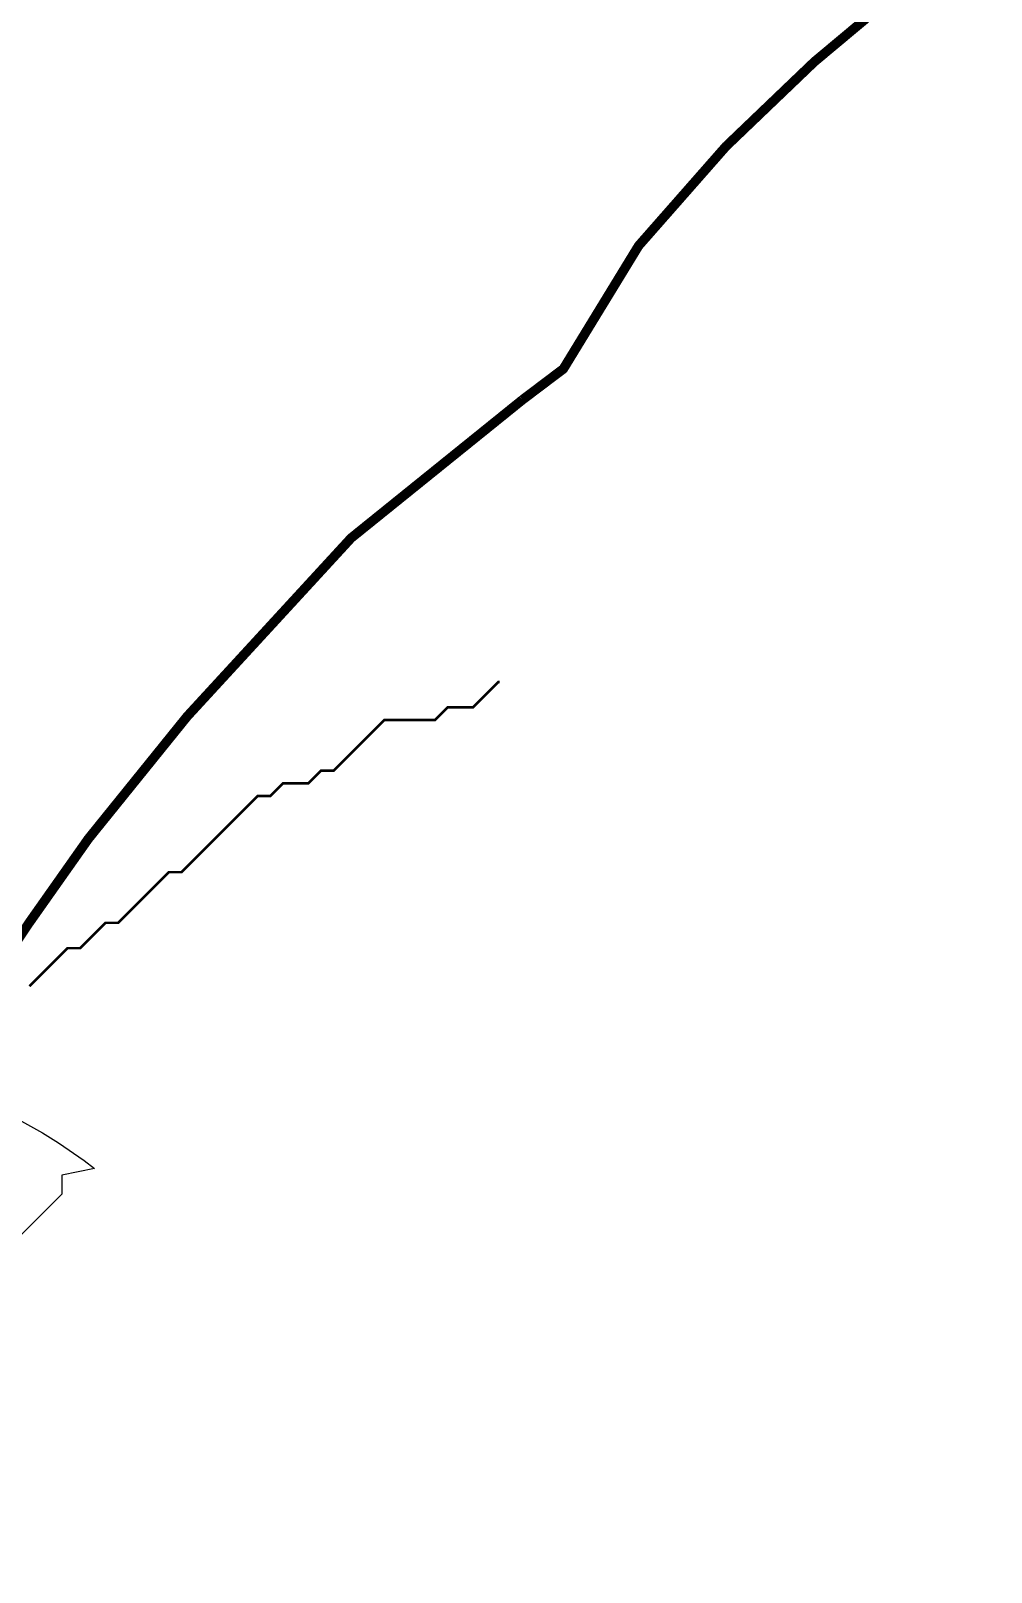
# Model space of a CAD drawing. Header units: metres. Extents: x 441395 to 476894, y 2561381 to 2578972.
# Drawn here: x 450016.5 to 450319.7, y 2570817.9 to 2571304.4 of the extents above; entities that cross this region are included whole.
import ezdxf

# ---------------------------------------------------------------- set-up
doc = ezdxf.new("R2010")
doc.units = ezdxf.units.M
doc.header["$LTSCALE"] = 8
for name, color, linetype in [('A_MAIN_PIPE', 5, 'Continuous'), ('A_STREAMS', 5, 'Continuous'), ('A_WADI', 4, 'Continuous')]:
    doc.layers.add(name, color=color, linetype=linetype)

msp = doc.modelspace()

# ---------------------------------------------------------------- linework, layer by layer
at = {"layer": 'A_MAIN_PIPE', "color": 5, "const_width": 3}
for points in [[(450318.19, 2571328.84), (450315.89, 2571327.97), (450294.18, 2571319.98), (450263.85, 2571294.63), (450249.98, 2571281.36), (450235.91, 2571267.89), (450208.37, 2571236.56), (450184.61, 2571197.7), (450171.66, 2571187.92)], [(450171.66, 2571187.92), (450117.61, 2571144.32), (450065.83, 2571088.01), (450034.64, 2571049.39), (450015.8, 2571022.67), (450001.04, 2571000.51), (449983.54, 2570970.21), (449967.18, 2570937.7), (449960.24, 2570923.93), (449953.39, 2570904.5), (449932.7, 2570844.56), (449926.08, 2570819.41)]]:
    msp.add_lwpolyline(points, dxfattribs=at)
at = {"layer": 'A_STREAMS', "color": 5, "const_width": 0.8}
msp.add_lwpolyline([(450164.49, 2571098.89), (450164.08, 2571098.89), (450160.07, 2571094.89), (450156.07, 2571090.89), (450152.07, 2571090.89), (450148.07, 2571090.89), (450144.07, 2571086.88), (450140.07, 2571086.88), (450136.06, 2571086.88), (450132.06, 2571086.88), (450128.06, 2571086.88), (450124.06, 2571082.88), (450120.06, 2571078.88), (450116.06, 2571074.88), (450112.05, 2571070.88), (450108.05, 2571070.88), (450104.05, 2571066.88), (450100.05, 2571066.88), (450096.05, 2571066.88), (450092.04, 2571062.87), (450088.04, 2571062.87), (450084.04, 2571058.87), (450080.04, 2571054.87), (450076.04, 2571050.87), (450072.04, 2571046.87), (450068.03, 2571042.86), (450064.03, 2571038.86), (450060.03, 2571038.86), (450056.03, 2571034.86), (450052.03, 2571030.86), (450048.03, 2571026.86), (450044.02, 2571022.86), (450040.02, 2571022.86), (450036.02, 2571018.85), (450032.02, 2571014.85), (450028.02, 2571014.85), (450024.02, 2571010.85), (450020.01, 2571006.85), (450016.01, 2571002.85)], dxfattribs=at)
at = {"layer": 'A_WADI', "color": 4}
msp.add_lwpolyline([(450011.64, 2570961.34), (450020.21, 2570956.57), (450025.21, 2570953.45), (450033.28, 2570947.87), (450036.62, 2570945.3), (450026.31, 2570943.24), (450026.31, 2570943.24), (450026.31, 2570937.24), (450011.31, 2570922.24)], dxfattribs=at)

doc.saveas('drawing.dxf')
